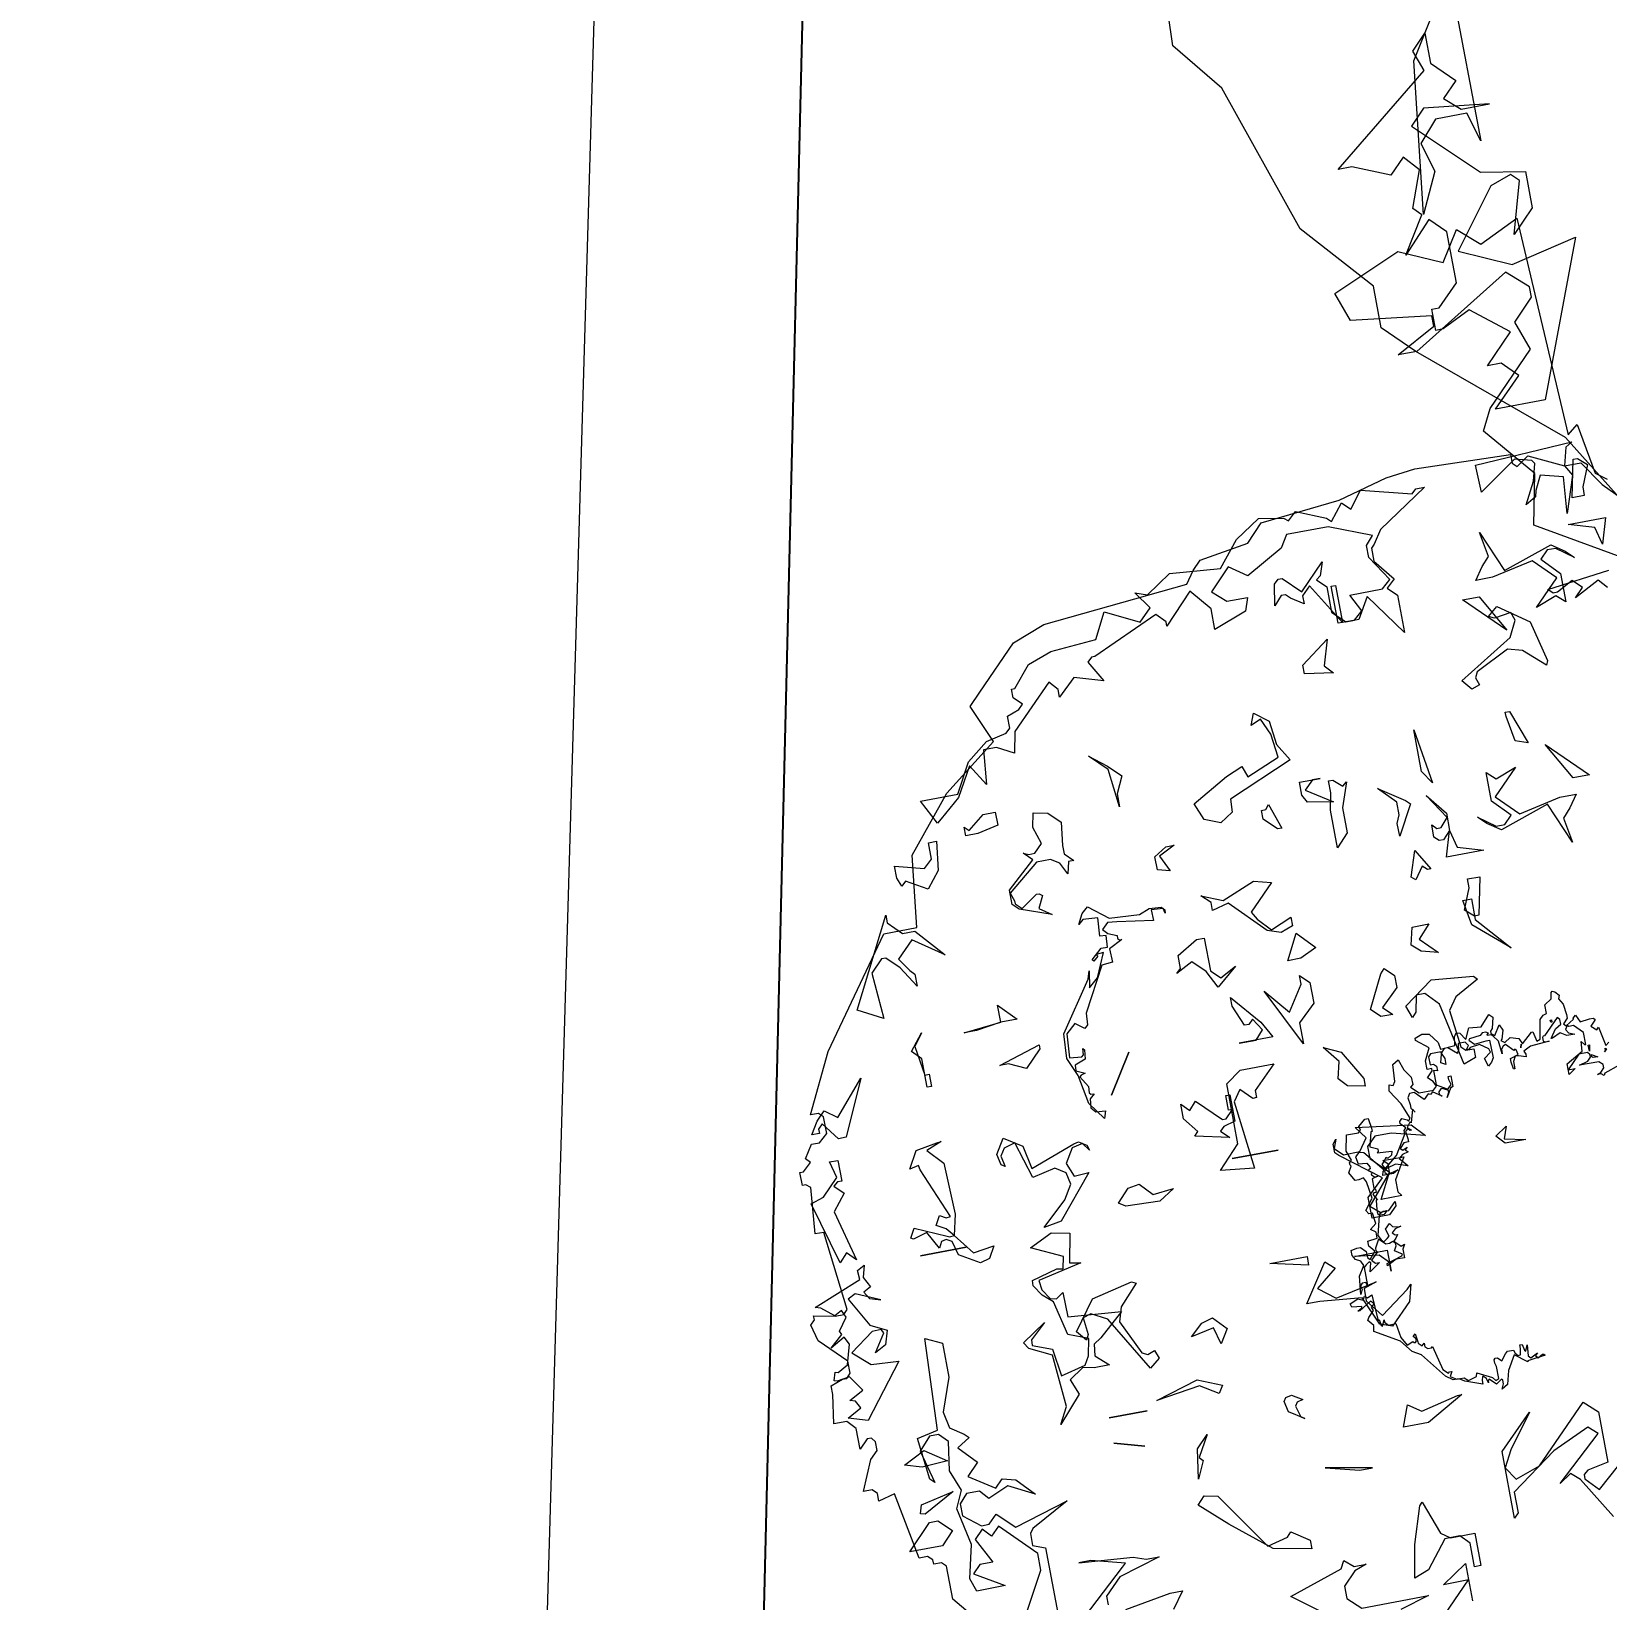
# Model space of a CAD drawing. Header units: millimetres. Extents: x 1418 to 1811, y 1796 to 1956.
# Drawn here: x 1464.069 to 1464.944, y 1888.689 to 1889.56 of the extents above; entities that cross this region are included whole.
import ezdxf

# ---------------------------------------------------------------- set-up
doc = ezdxf.new("R2010")
doc.units = ezdxf.units.MM
for name, color, linetype, lineweight in [('ARBRE', 251, 'Continuous', 13), ('PA6_TERRENO', 6, 'Continuous', 18), ('PA6_TEXTO', 3, 'Continuous', 18)]:
    doc.layers.add(name, color=color, linetype=linetype, lineweight=lineweight)
doc.layers.add('VEGETAIS', color=3, linetype='Continuous')
doc.styles.add('200 Médio', font='arial.ttf', dxfattribs={"height": 0.75})
doc.styles.add('ARIAL', font='ARIAL', dxfattribs={"height": 0.2})
doc.dimstyles.new('AQ250', dxfattribs={"dimscale": 10, "dimtxt": 0.05, "dimasz": 0.03, "dimexe": 0.03, "dimexo": 0.025, "dimgap": 0.025, "dimtad": 1, "dimzin": 0, "dimdsep": 46, "dimtxsty": 'ARIAL', "dimblk": 'ARCHTICK', "dimcen": 0.09, "dimdle": 0.03, "dimclrt": 7, "dimadec": 0, "dimazin": 0, "dimtfac": 1, "dimtix": 1, "dimtmove": 2, "dimatfit": 3, "dimldrblk": 'OPEN90', "dimfxl": 1, "dimtvp": 1, "dimtolj": 1, "dimtzin": 0, "dimarcsym": 0})

# ---------------------------------------------------------------- blocks, each defined once
blk = doc.blocks.new('_ArchTick')
at = {"color": 0, "linetype": 'ByBlock', "const_width": 0.15}
blk.add_lwpolyline([(-0.5, -0.5), (0.5, 0.5)], dxfattribs=at)
blk = doc.blocks.new('*D5')
at = {"layer": 'Defpoints', "color": 0, "transparency": 16777216}
for p in [(1462.05402, 1891.90104), (1464.44773, 1891.83091), (1462.00871, 1808.57911)]:
    blk.add_point(p, dxfattribs=at)
at = {"layer": 'PA6_TEXTO', "color": 0, "lineweight": -2, "transparency": 16777216}
for p, q in [((1459.60621, 1808.34937), (1462.0628, 1892.20091)), ((1464.19784, 1891.83823), (1461.75415, 1891.90982)), ((1461.75881, 1808.58643), (1459.31512, 1808.65803))]:
    blk.add_line(p, q, dxfattribs=at)
at = {"layer": 'PA6_TEXTO', "color": 0, "lineweight": -2, "transparency": 16777216, "xscale": 0.3, "yscale": 0.3, "zscale": 0.3}
for p, rotation in [((1462.05402, 1891.90104), 88.32188908293921), ((1459.61499, 1808.64924), 268.3218890829392)]:
    blk.add_blockref('_ArchTick', p, dxfattribs=dict(at, rotation=rotation))
at = {"layer": 'PA6_TEXTO', "color": 7, "transparency": 16777216, "insert": (1461.46742, 1850.2566), "char_height": 0.75, "attachment_point": 5, "rotation": 268.32189, "style": '200 Médio'}
blk.add_mtext('\\A1;83.29', dxfattribs=at)
blk = doc.blocks.new('_Open90')
at = {"color": 0, "linetype": 'ByBlock', "lineweight": -2}
for p, q in [((-0.5, 0.5), (0, 0)), ((0, 0), (-1, 0)), ((0, 0), (-0.5, -0.5))]:
    blk.add_line(p, q, dxfattribs=at)
blk = doc.blocks.new('WMF26', base_point=(0, 0.0008))
at = {"color": 85}
for points in [[(7.3226, -0.1836), (7.3588, -0.2206), (7.4617, -0.1474), (7.7449, -0.2857), (7.8833, -0.2857), (8.0216, -0.4965), (8.1591, -0.6356)], [(11.7611, -2.7672), (11.9727, -3.1163), (12.4238, -3.5016), (12.5251, -3.6045), (12.5251, -3.7494), (12.7359, -3.9898), (12.9112, -4.5142), (13.0496, -4.688), (13.0199, -5.387)], [(1.3198, -8.9165), (1.0357, -8.5666), (1.0357, -8.2908), (0.9995, -8.2546), (0.9345, -8.2546), (0.9345, -8.2183), (0.8974, -8.1813), (0.825, -8.1813), (0.7237, -7.6214), (0.5846, -7.6577), (0.5846, -7.5918), (0.5483, -7.5556), (0.4759, -7.5556), (0.5846, -7.3078), (0.6496, -7.2427), (0.6496, -7.1703), (0.6208, -7.1332), (0.5846, -7.1332), (0.5121, -7.2065), (0.5121, -7.0319), (0.4462, -6.9595), (0.3376, -6.9595), (0.3738, -6.7191), (0.3738, -6.6458), (0.4759, -6.6096), (0.5121, -6.6096), (0.5483, -6.5734), (0.5483, -6.4713), (0.3376, -6.2605), (0.3013, -6.1222), (0.3376, -6.0851), (0.3376, -6.0489), (0.5121, -6.0851), (0.5846, -6.0851), (0.6208, -6.0489), (0.5483, -5.387), (0.4759, -5.387), (0.5121, -5.0016), (0.4759, -4.972), (0.4462, -4.972), (0.4462, -4.8633), (0.4759, -4.8633), (0.5483, -4.7975), (0.5121, -4.7612), (0.5846, -4.6517), (0.6496, -4.6517), (0.7237, -4.5867), (0.7237, -4.4484), (0.6866, -4.4122), (0.6208, -4.4122), (0.8612, -3.9239), (1.4943, -3.0512), (1.771, -3.0512), (1.8434, -2.4543), (2.2221, -2.0031), (2.6807, -1.654), (2.5424, -1.3338), (2.6445, -1.2317), (2.9936, -0.8826), (3.2694, -0.7805), (4.492, -0.6718), (4.5653, -0.5689), (4.6377, -0.4965), (5.0527, -0.4314), (5.191, -0.2857), (5.8604, -0.2206), (6.2753, -0.1111), (6.5223, -0.0815), (7.3226, -0.1111), (7.3226, -0.1836), (7.3226, -0.1836)]]:
    blk.add_lwpolyline(points, dxfattribs=at)
at = {"color": 63}
for points in [[(7.7449, -0.2857), (7.796, -0.3738), (7.6955, -0.6776), (7.7211, -0.3754), (7.5325, -0.326), (7.4749, -0.4438), (7.4617, -0.4932), (7.3736, -0.5442), (7.4699, -0.3623), (7.5062, -0.2231), (7.4881, -0.1918), (7.3481, -0.1548), (7.0303, -0.3746), (7.0221, -0.1433), (7.8404, -0.1029), (7.7836, -0.1358), (7.7449, -0.2857), (7.7449, -0.2857)], [(6.5001, -0.2462), (6.5734, -0.2462), (6.1518, -0.522), (6.0777, -0.6315), (6.0489, -0.6611), (6.0489, -0.7698), (6.188, -0.9443), (6.1156, -1.0094), (6.188, -1.0827), (6.188, -1.3955), (5.9402, -1.0464), (5.8381, -1.221), (5.7006, -1.221), (5.489, -0.8711), (5.4166, -0.9443), (5.4166, -1.0094), (5.3145, -0.9443), (5.2783, -0.9081), (5.2421, -0.9081), (5.1762, -0.9806), (5.2058, -0.806), (5.2421, -0.7698), (5.2783, -0.7698), (5.4166, -0.9081), (5.6274, -0.6973), (5.5903, -0.806), (5.5541, -0.8348), (5.6274, -0.9081), (5.6274, -1.1189), (5.7295, -1.221), (5.8019, -1.221), (5.8744, -1.1551), (5.8019, -1.0094), (6.0777, -1.0094), (6.1518, -0.9443), (6.0127, -0.7336), (6.0127, -0.6315), (6.0777, -0.5582), (5.7295, -0.4199), (5.3804, -0.4199), (5.3145, -0.522), (5.0016, -0.6973), (4.8559, -0.5944), (4.6814, -0.7698), (4.7909, -0.8711), (4.9654, -0.8711), (4.9292, -0.9806), (4.6517, -1.0827), (4.6517, -0.9081), (4.5068, -0.7336), (4.2664, -0.9806), (4.2664, -0.9443), (4.194, -0.8711), (3.6333, -1.1189), (3.6045, -1.1189), (3.5683, -1.1551), (3.6695, -1.3297), (3.4299, -1.2572), (3.2842, -1.3955), (3.2842, -1.3297), (3.2192, -1.2572), (2.8693, -1.6063), (2.833, -1.7808), (2.6947, -1.7084), (2.586, -1.7084), (2.5572, -1.9924), (2.4469, -1.8171), (2.3094, -2.0575), (2.1349, -2.2032), (2.0986, -2.232), (1.9957, -2.0287), (2.3094, -2.0287), (2.4469, -1.7808), (2.6223, -1.6433), (2.7968, -1.6063), (2.833, -1.5701), (2.833, -1.4688), (2.9343, -1.4317), (2.9722, -1.3955), (2.9055, -1.3297), (2.9055, -1.2572), (2.9343, -1.2572), (3.0808, -1.0827), (3.2842, -1.0094), (3.6695, -0.9806), (3.779, -0.7698), (4.0557, -0.9081), (4.1577, -0.806), (4.0557, -0.6611), (4.1577, -0.6973), (4.3685, -0.5582), (4.7909, -0.5944), (4.9654, -0.3837), (5.1762, -0.2462), (5.3804, -0.2824), (5.4166, -0.3112), (5.489, -0.2462), (5.7295, -0.3474), (5.7657, -0.3837), (5.8744, -0.2462), (5.9402, -0.3112), (6.0489, -0.1729), (6.4639, -0.2824), (6.5001, -0.2462), (6.5001, -0.2462)], [(11.4375, -2.4255), (12.1357, -2.8404), (12.0995, -3.0142), (12.2452, -3.1895), (12.209, -3.262), (12.0344, -3.4365), (12.0706, -3.5386), (11.9982, -3.6119), (11.9982, -3.6481), (12.0706, -3.7132), (12.4205, -3.5016), (12.4856, -3.5016), (12.3464, -3.5757), (12.3464, -3.6119), (12.6239, -3.6481), (12.6601, -3.7494), (12.4205, -3.8515), (12.274, -3.7856), (12.209, -3.8877), (12.1357, -3.8227), (11.9982, -3.8877), (11.962, -3.1237), (11.9249, -3.1533), (11.8953, -2.9779), (11.859, -2.9491)], [(7.9088, -1.3404), (7.8429, -1.2679), (7.6321, -1.3774), (7.7046, -1.3041), (7.6321, -1.2317), (7.4938, -1.3041), (7.4576, -1.3041), (7.4205, -1.2679), (7.945, -1.2029)], [(5.3112, -1.5083), (5.5508, -1.3338), (5.4849, -1.5445), (5.5508, -1.6178), (5.3112, -1.5808), (5.3112, -1.5083), (5.3112, -1.5083)], [(7.2929, -1.8805), (7.1217, -1.724), (7.0023, -1.6894), (6.7191, -1.8286), (6.6969, -1.8747), (6.7183, -1.9373), (6.6499, -1.9611), (6.5816, -1.8772), (7.0394, -1.5997), (7.1077, -1.4671), (7.0838, -1.398), (6.943, -1.4169), (6.8969, -1.3947), (6.9801, -1.3264), (7.2279, -1.5017), (7.3102, -1.8426), (7.2929, -1.8805), (7.2929, -1.8805)], [(4.217, -2.4683), (4.52, -2.2962), (4.6624, -2.2378), (4.6945, -2.3316), (4.9712, -2.2188), (4.9457, -2.0188), (4.8847, -1.8821), (4.7991, -1.9175), (4.8386, -1.8228), (4.9522, -1.9109), (4.9778, -2.111), (5.065, -2.2584), (4.5184, -2.4856), (4.5126, -2.5934), (4.4031, -2.6651), (4.2747, -2.6116), (4.217, -2.4683), (4.217, -2.4683)], [(3.6695, -2.1307), (3.6045, -2.2682), (3.6045, -2.3786), (3.5683, -2.0575), (3.4299, -1.92), (3.5683, -2.0287), (3.6695, -2.1307), (3.6695, -2.1307)], [(6.1156, -2.2032), (6.188, -2.6618), (6.1156, -2.5523), (6.1156, -2.2032), (6.1156, -2.2032)], [(6.887, -2.2353), (6.887, -2.1991), (6.9233, -2.1991), (7.0262, -2.4831), (6.9233, -2.4469), (6.887, -2.2353), (6.887, -2.2353)], [(2.586, -2.3415), (2.4107, -2.3786), (2.3094, -2.3786), (2.3094, -2.3053), (2.3456, -2.3415), (2.4839, -2.232), (2.586, -2.232), (2.586, -2.3415), (2.586, -2.3415)], [(3.1064, -2.4148), (3.0817, -2.6074), (3.0817, -2.6766), (3.1508, -2.7466), (3.1064, -2.7466), (3.0817, -2.8446), (3.0323, -2.7466), (2.9631, -2.7013), (2.8437, -2.7013), (2.5819, -2.9137), (2.6066, -2.9829), (2.6066, -3.0076), (2.656, -3.057), (2.7943, -2.9631), (2.819, -2.9631), (2.8437, -2.9829), (2.7943, -3.0817), (2.8931, -3.1517), (2.6313, -3.057), (2.5819, -3.0076), (2.5819, -2.889), (2.819, -2.6766), (2.7499, -2.6074), (2.7943, -2.6272), (2.8437, -2.6272), (2.9129, -2.558), (2.8684, -2.4148), (2.8931, -2.2954), (3.0125, -2.3209), (3.1064, -2.4148), (3.1064, -2.4148)], [(2.0328, -2.6181), (1.9233, -2.7565), (1.7495, -2.6544), (1.7125, -2.6906), (1.6837, -2.6181), (1.6837, -2.5161), (1.9233, -2.5819), (1.9957, -2.5161), (1.9957, -2.3786), (2.0624, -2.3786), (2.0328, -2.6181), (2.0328, -2.6181)], [(5.3433, -2.5885), (5.3433, -2.4872), (5.3804, -2.4872), (5.4528, -2.5523), (5.489, -2.5235), (5.4166, -2.7276), (5.4166, -2.9384), (5.3145, -3.0471), (5.3145, -2.7276), (5.3433, -2.5885), (5.3433, -2.5885)], [(7.1629, -2.5235), (7.4757, -2.8363), (7.3374, -2.8363), (7.1629, -2.5235), (7.1629, -2.5235)], [(4.7547, -2.698), (4.7547, -2.6247), (4.7909, -2.6247), (4.8197, -2.5885), (4.893, -2.8001), (4.8559, -2.8001), (4.7547, -2.698), (4.7547, -2.698)], [(5.8678, -2.8726), (5.8678, -2.7639), (5.7295, -2.6247), (5.9402, -2.7639), (5.9765, -2.8001), (5.8381, -3.0471), (5.8381, -2.9384), (5.8678, -2.8726), (5.8678, -2.8726)], [(6.6754, -3.15), (6.5659, -3.0759), (6.5001, -3.0109), (6.6392, -3.1121), (6.7117, -3.1121), (6.7767, -3.0471), (6.6392, -2.9022), (6.6392, -2.6618), (6.7117, -2.7276), (6.8862, -2.6618), (6.6754, -2.8726), (6.85, -3.0471), (7.1991, -2.9746), (7.3374, -2.9746), (7.2641, -3.0759), (7.1991, -3.15), (7.2353, -3.36), (7.0904, -3.0109), (6.6754, -3.15), (6.6754, -3.15)], [(6.2531, -3.0759), (6.188, -3.1426), (6.1518, -3.1426), (6.1156, -3.1055), (6.1156, -3.0035), (6.1518, -3.0397), (6.188, -3.0397), (6.2531, -2.9672), (6.1156, -2.7565), (6.2531, -2.931), (6.2531, -3.0759), (6.2531, -3.0759)], [(1.6475, -3.0759), (1.7495, -3.0759), (1.9595, -3.3163), (1.7125, -3.1426), (1.5742, -3.2801), (1.6475, -3.3896), (1.6837, -3.4258), (1.6837, -3.5271), (1.5742, -3.3534), (1.4721, -3.2513), (1.4359, -3.2513), (1.3346, -3.3534), (1.3634, -3.7387), (1.1601, -3.63), (1.538, -2.9022), (1.538, -2.9672), (1.6475, -3.0759), (1.6475, -3.0759)], [(6.2531, -3.0759), (6.2893, -3.2225), (6.5001, -3.2875), (6.188, -3.2875), (6.2531, -3.0759), (6.2531, -3.0759)], [(2.8569, -4.5002), (2.791, -4.3446), (2.805, -4.1405), (3.0874, -3.7321), (3.1055, -3.6671), (3.0825, -3.8054), (3.164, -3.7346), (3.2513, -3.5394), (3.1879, -3.5452), (3.1994, -3.56), (3.1607, -3.5946), (3.1484, -3.5806), (3.2406, -3.4991), (3.2933, -3.5032), (3.2999, -3.4036), (3.248, -3.3995), (3.2587, -3.2472), (3.1327, -3.2389), (3.0932, -3.2727), (3.1385, -3.1887), (3.192, -3.1426), (3.3493, -3.2669), (3.602, -3.2842), (3.6909, -3.2513), (3.7905, -3.2579), (3.8152, -3.2859), (3.8136, -3.3122), (3.8029, -3.2719), (3.7033, -3.2653), (3.7074, -3.355), (3.4077, -3.3106), (3.3311, -3.3023), (3.2776, -3.3493), (3.3147, -3.3912), (3.3871, -3.4225), (3.3879, -3.4464), (3.4003, -3.4604), (3.4209, -3.4612), (3.3056, -3.5172), (3.3106, -3.6316), (3.2183, -3.6382), (3.0183, -4.0046), (3.0117, -4.1042), (2.9837, -4.1289), (2.9104, -4.0738), (2.8289, -4.1446), (2.8149, -4.3438), (2.917, -4.3537), (2.931, -4.3413), (2.9351, -4.2887), (2.9475, -4.3027), (2.9401, -4.3784), (2.8495, -4.413), (2.8462, -4.4599), (2.9178, -4.4912), (2.8833, -4.5019), (2.8693, -4.5142), (2.9236, -4.6048), (2.9195, -4.6575), (2.9318, -4.6715), (2.959, -4.6731), (2.9187, -4.7077), (2.9112, -4.7835), (2.9458, -4.823), (3.0249, -4.8287), (3.0043, -4.8913), (2.9005, -4.7431), (2.8569, -4.5002), (2.8569, -4.5002)], [(5.9402, -3.1862), (6.0415, -3.36), (6.0127, -3.36), (5.9765, -3.3237), (5.904, -3.4258), (5.8678, -3.397), (5.9402, -3.1862), (5.9402, -3.1862)], [(6.2531, -3.7461), (6.3255, -3.5715), (6.3255, -3.4983), (6.4276, -3.4983), (6.3618, -3.8111), (6.3255, -3.8111), (6.2531, -3.7461), (6.2531, -3.7461)], [(4.8477, -3.6769), (4.986, -3.8227), (4.8477, -3.8877), (4.739, -3.8877), (4.8477, -3.6769), (4.8477, -3.6769)], [(6.3255, -3.8408), (6.5734, -4.1248), (6.2893, -3.877), (6.2531, -3.6662), (6.3255, -3.6662), (6.3255, -3.8408), (6.3255, -3.8408)], [(2.3094, -3.9494), (2.0986, -3.9783), (1.9957, -3.9783), (2.3094, -3.9494), (2.3094, -3.8045), (2.4469, -3.9494), (2.3094, -3.9494), (2.3094, -3.9494)], [(5.8381, -3.9132), (5.9765, -4.0515), (5.8381, -4.0153), (5.7657, -3.9494), (5.8019, -3.8045), (5.9402, -3.8045), (5.8381, -3.9132), (5.8381, -3.9132)], [(1.6112, -4.2623), (1.6475, -4.2623), (1.6475, -4.3644), (1.6112, -4.3644), (1.6112, -4.1248), (1.538, -4.0515), (1.6475, -3.9132), (1.5742, -4.0153), (1.6112, -4.2623), (1.6112, -4.2623)], [(1.6219, -8.7782), (1.7965, -8.4653), (1.7965, -8.327), (1.5198, -8.043), (1.4466, -8.1154), (1.3815, -8.043), (1.3091, -8.1154), (1.4178, -8.327), (1.3091, -8.327), (1.2432, -8.3929), (1.4836, -8.5378), (1.2432, -8.5378), (1.207, -8.4291), (1.2728, -8.1525), (1.207, -7.8396), (1.2728, -7.6939), (1.207, -7.5193), (1.2432, -7.2789), (1.1708, -7.2065), (1.0975, -7.2065), (0.9962, -7.3152), (1.0687, -7.5918), (1.0324, -7.5556), (0.9962, -7.2065), (1.1708, -7.1703), (1.207, -6.4054), (1.3453, -6.4713), (1.3453, -6.7553), (1.2432, -7.0319), (1.2728, -7.1703), (1.3815, -7.2427), (1.4178, -7.2789), (1.3091, -7.344), (1.4466, -7.4905), (1.3453, -7.5918), (1.5561, -7.7301), (1.6219, -7.6643), (1.7306, -7.6939), (1.8689, -7.8396), (1.6582, -7.7301), (1.4836, -7.8034), (1.4178, -7.7301), (1.3091, -7.7301), (1.2432, -7.8034), (1.2432, -7.9055), (1.3815, -8.0142), (1.4466, -8.0142), (1.5198, -7.9417), (1.6582, -8.0792), (2.1167, -7.9417), (1.7965, -8.1154), (1.7677, -8.1525), (1.7677, -8.2546), (1.8689, -8.2908), (1.8689, -8.8869)], [(2.0805, -8.9165), (2.465, -8.5666), (2.4955, -8.5378), (2.2188, -8.4653), (2.1167, -8.4653), (2.5679, -8.5016), (2.6692, -8.5378), (2.7787, -8.5378), (2.4288, -8.6407), (2.2913, -8.7782), (2.2913, -8.8506)], [(2.4288, -8.9165), (2.8149, -8.8506), (2.9162, -8.8506), (2.8149, -8.989)], [(4.1026, -9.3018), (3.7897, -9.0622), (4.2409, -8.9165), (4.2771, -8.8506), (4.3504, -8.9165), (4.4525, -8.9165), (4.3504, -8.9527), (4.2409, -9.0622), (4.2409, -9.1643), (4.3504, -9.2656), (4.9111, -9.2656), (4.6633, -9.3381)], [(4.874, -9.5859), (5.2602, -9.2006), (5.0486, -9.2006), (5.2602, -9.0622), (5.2602, -9.3751)], [(12.0706, -4.6954), (12.0706, -4.1717), (12.0995, -4.2738), (12.209, -4.2738), (12.274, -4.2006), (12.2452, -4.0993), (12.3102, -3.9602), (12.2452, -4.4846), (12.0706, -4.7612)], [(4.6723, -4.3101), (4.8115, -4.0993), (4.8115, -4.0268), (4.8839, -4.0993), (4.8839, -4.273), (4.739, -4.4122), (4.739, -4.5867), (4.4986, -4.0993), (4.6723, -4.3101), (4.6723, -4.3101)], [(4.3603, -4.4846), (4.4253, -4.4122), (4.3603, -4.3101), (4.3241, -4.3463), (4.2878, -4.3463), (4.2146, -4.1717), (4.2146, -4.0993), (4.4253, -4.3463), (4.4986, -4.4846), (4.2146, -4.4846), (4.3603, -4.4846), (4.3603, -4.4846)], [(5.3351, -4.4122), (5.4734, -4.1355), (5.5096, -4.0993), (5.5821, -4.1717), (5.5821, -4.273), (5.4372, -4.4122), (5.5096, -4.4846), (5.4075, -4.4846), (5.3351, -4.4122), (5.3351, -4.4122)], [(0.811, -4.6484), (0.7015, -4.5027), (0.6644, -4.5398), (0.6644, -4.576), (0.5994, -4.576), (0.6644, -4.4739), (0.7377, -4.4006), (0.8398, -4.4739), (1.0868, -4.1899), (0.876, -4.6484), (0.811, -4.6484), (0.811, -4.6484)], [(3.304, -4.3875), (3.0973, -4.7127), (3.304, -4.3875), (3.304, -4.3875)], [(4.8889, -6.482), (4.8707, -6.4424), (4.8304, -6.4219), (4.8098, -6.3823), (4.8098, -6.342), (4.86, -6.3321), (4.8889, -6.3321), (4.9308, -6.3716), (4.9308, -6.4219), (4.9498, -6.4424), (5, -6.3823), (4.9605, -6.3321), (4.9605, -6.2918), (5.0395, -6.2819), (5.0395, -6.2317), (5, -6.1996), (5.0502, -6.1601), (5.0395, -6.0695), (5.0107, -6.0695), (4.9893, -6.0398), (5.0609, -5.9485), (5.0395, -5.8077), (5.0214, -5.7682), (4.9811, -5.7789), (4.9498, -5.7789), (4.9103, -5.7072), (4.9391, -5.6562), (4.9308, -5.6463), (4.9308, -5.6274), (4.9498, -5.606), (4.921, -5.5269), (4.9498, -5.3952), (5.0502, -5.3952), (5.0708, -5.3763), (5.0609, -5.345), (5.121, -5.2947), (5.1507, -5.2947), (5.1614, -5.3763), (5.1614, -5.4059), (5.1507, -5.4059), (5.121, -5.5269), (5.182, -5.5557), (5.182, -5.5771), (5.1712, -5.5878), (5.2915, -5.5961), (5.2832, -5.6274), (5.2519, -5.6463), (5.2412, -5.6463), (5.233, -5.6381), (5.2124, -5.6669), (5.191, -5.6891), (5.2124, -5.7286), (5.3227, -5.6381), (5.4232, -5.4767), (5.4232, -5.4454), (5.4421, -5.4265), (5.4026, -5.387), (5.4026, -5.3656), (5.4232, -5.345), (5.4635, -5.3656), (5.4734, -5.3763), (5.4923, -5.3557), (5.4421, -5.2248), (5.3631, -5.1037), (5.373, -5.0535), (5.4026, -5.0634), (5.4232, -5.0346), (5.4339, -4.8921), (5.4841, -4.8633), (5.5137, -4.9531), (5.564, -5.0239), (5.564, -5.0848), (5.5426, -5.1037), (5.6035, -5.1638), (5.7253, -5.1638), (5.755, -5.135), (5.736, -5.093), (5.6941, -5.0535), (5.7443, -5.0033), (5.7443, -4.9844), (5.7048, -4.9844), (5.7048, -4.9127), (5.755, -4.8123), (5.6545, -4.7324), (5.6545, -4.7118), (5.7146, -4.6904), (5.7756, -4.7011), (5.8365, -4.7826), (5.8447, -4.8419), (5.9657, -4.8337), (5.9765, -4.7621), (5.9954, -4.7324), (6.0267, -4.7407), (6.0662, -4.8016), (6.1074, -4.7118), (6.2078, -4.7217), (6.2893, -4.632), (6.3181, -4.6616), (6.2975, -4.7514), (6.2786, -4.7719), (6.2786, -4.7909), (6.3082, -4.8123), (6.3576, -4.7324), (6.3791, -4.7826), (6.3576, -4.8526), (6.3478, -4.8633), (6.3791, -4.8839), (6.4293, -4.8526), (6.4984, -4.8732), (6.519, -4.9234), (6.6096, -4.8419), (6.6203, -4.8419), (6.6409, -4.9234), (6.6705, -4.9127), (6.7001, -4.7514), (6.7314, -4.7217), (6.7602, -4.7118), (6.7602, -4.6402), (6.8212, -4.6007), (6.8319, -4.5505), (6.8418, -4.5398), (6.8607, -4.5505), (6.892, -4.5818), (6.8821, -4.6114), (6.9109, -4.6616), (6.9216, -4.7514), (6.9216, -4.7826), (6.8821, -4.8222), (6.901, -4.8419), (6.9718, -4.8016), (6.9718, -4.7909), (6.9932, -4.7719), (7.0229, -4.8337), (7.1019, -4.8222), (7.134, -4.8222), (7.1439, -4.8337), (7.1439, -4.8419), (7.1019, -4.8839), (7.1439, -4.9234), (7.1629, -4.9028), (7.1941, -5.0634), (7.2238, -5.0428)], [(7.274, -5.2437), (7.1439, -5.2865), (7.134, -5.3054), (7.1126, -5.2865), (7.0838, -5.2865), (7.1126, -5.2758), (7.1439, -5.2437), (7.1439, -5.2141), (7.1126, -5.1852), (6.9513, -5.1852), (7.0229, -5.1638), (7.0517, -5.135), (7.0517, -5.1136), (7.0336, -5.093), (6.9611, -5.093), (6.8508, -5.2042), (6.9109, -5.2042), (6.8508, -5.2437), (6.8508, -5.154), (6.9932, -5.0741), (7.0015, -4.9926), (7.0229, -5.0239), (7.0336, -5.0239), (7.0336, -4.9234), (6.9611, -4.8526), (6.9216, -4.8526), (6.9109, -4.8419), (6.892, -4.8732), (6.9109, -4.9028), (6.9611, -4.9234), (6.892, -4.9234), (6.8418, -4.8921), (6.771, -4.9234), (6.7602, -4.9234), (6.8105, -4.8526), (6.8607, -4.8222), (6.8607, -4.7826), (6.8418, -4.7621), (6.71, -4.8921), (6.7001, -4.8921), (6.6911, -4.9028), (6.6911, -4.9341), (6.71, -4.9424), (6.7413, -4.9424), (6.5808, -4.9531), (6.519, -4.9844), (6.5297, -5.0132), (6.5297, -5.0346), (6.4688, -5.0132), (6.44, -5.0132), (6.4186, -5.0535), (6.4186, -5.1136), (6.4079, -5.1136), (6.398, -5.0535), (6.398, -5.0239), (6.4688, -5.0033), (6.4581, -4.9629), (6.4482, -4.9531), (6.44, -4.9629), (6.3791, -4.9028), (6.3576, -4.9127), (6.3395, -4.9341), (6.3395, -4.9737), (6.3288, -4.8633), (6.2893, -4.8123), (6.2786, -4.8016), (6.2473, -4.8016), (6.2473, -4.7909), (6.258, -4.7826), (6.2391, -4.7719), (6.2078, -4.7719), (6.1889, -4.7909), (6.0967, -4.8016), (6.0884, -4.8123), (6.1279, -4.8526), (6.2284, -4.8419), (6.258, -4.8419), (6.258, -4.9926), (6.2391, -5.0239), (6.2078, -5.0535), (6.1889, -4.9844), (6.2473, -4.9424), (6.2391, -4.9127), (6.1675, -4.8633), (6.0884, -4.8732), (6.0769, -4.8839), (6.0563, -4.8839), (6.0769, -4.8526), (6.0563, -4.8222), (5.9954, -4.8222), (5.9872, -4.8839), (5.9765, -4.8921), (5.9765, -4.9028), (5.9056, -4.8419), (5.876, -4.8419), (5.8447, -4.8732), (5.8653, -4.9234), (5.8653, -4.9737), (5.8258, -4.9531), (5.8447, -4.8839), (5.8447, -4.8633), (5.755, -4.8633), (5.736, -4.8839), (5.736, -4.9531), (5.7649, -4.9531), (5.7863, -4.9737), (5.7863, -5.0132), (5.755, -5.0033), (5.755, -5.1243), (5.8365, -5.1745), (5.8447, -5.1745), (5.876, -5.1433), (5.8653, -5.1037), (5.8653, -5.0741), (5.8867, -5.0741), (5.8867, -5.1638), (5.8653, -5.1745), (5.8258, -5.2437), (5.8447, -5.2042), (5.8447, -5.1852), (5.7945, -5.1638), (5.7863, -5.1638), (5.7649, -5.1852), (5.7649, -5.2042), (5.7863, -5.2248), (5.7146, -5.1745), (5.6941, -5.1935), (5.6751, -5.1852), (5.6356, -5.2248), (5.564, -5.154), (5.5236, -5.154), (5.503, -5.1852), (5.5137, -5.2437), (5.5137, -5.2758), (5.5426, -5.3153), (5.5236, -5.2865), (5.4923, -5.3952), (5.4841, -5.387), (5.4528, -5.4265), (5.4841, -5.4561), (5.4734, -5.4561), (5.4528, -5.4372), (5.4339, -5.4561), (5.4421, -5.5162), (5.4421, -5.5459), (5.4026, -5.5459), (5.3631, -5.5878), (5.3837, -5.606), (5.4232, -5.5878), (5.4026, -5.606), (5.4232, -5.6274), (5.373, -5.6381), (5.3417, -5.6669), (5.3837, -5.7179), (5.4026, -5.7393), (5.3022, -5.7072), (5.2223, -5.7286), (5.2017, -5.7476), (5.2017, -5.7575), (5.2223, -5.7789), (5.3129, -5.7575), (5.2725, -5.7789), (5.182, -5.7789), (5.191, -5.7476), (5.2017, -5.7393), (5.0609, -5.5664), (5.0214, -5.5557), (4.9893, -5.5878), (5, -5.6463), (5.0708, -5.6562), (5.0897, -5.6891), (5.0897, -5.7072), (5.0815, -5.7072), (5.0708, -5.7179), (5.1004, -5.7393), (5.0897, -5.7476), (5.0897, -5.7575), (5.1111, -5.7789), (5.14, -5.7789), (5.0897, -5.7896), (5.0897, -5.8686), (5.1004, -5.8793), (5.1004, -5.9081), (5.0815, -5.9081), (5.0708, -5.9188), (5.1004, -5.969), (5.0897, -5.969), (5.0815, -6.0489), (5.0815, -6.0802), (5.0897, -6.0901), (5.1317, -6.0695), (5.1614, -6.0695), (5.1317, -6.0999), (5.0897, -6.0999), (5.0502, -6.2605), (5.0708, -6.3), (5.0897, -6.3214), (5.121, -6.3), (5.14, -6.2819), (5.121, -6.221), (5.1614, -6.1815), (5.182, -6.2103), (5.2223, -6.221), (5.2519, -6.221), (5.2017, -6.2317), (5.1712, -6.2605), (5.191, -6.2819), (5.2124, -6.2819), (5.191, -6.3107), (5.1712, -6.3321), (5.2223, -6.3823), (5.2519, -6.3716), (5.233, -6.4112), (5.233, -6.482), (5.1614, -6.482), (5.0815, -6.5231), (5.0815, -6.5009), (5.2124, -6.4614), (5.2223, -6.4507), (5.1614, -6.4112), (5.182, -6.3716), (5.182, -6.3502), (5.1614, -6.3321), (5.1317, -6.342), (5.1004, -6.342), (5.0502, -6.2918), (5.0107, -6.3609), (5.0107, -6.3823), (5.0214, -6.3922), (4.9605, -6.4507), (4.9893, -6.482), (5.0214, -6.482), (4.9308, -6.5437), (4.9498, -6.4721), (4.9391, -6.4614), (4.9103, -6.482), (4.8889, -6.5009), (4.8889, -6.6524), (4.8806, -6.6236), (4.8493, -6.6236), (4.8304, -6.6442), (4.8386, -6.6738), (4.8205, -6.7133), (4.8386, -6.5627), (4.8889, -6.482), (4.8889, -6.482)], [(4.0524, -5.3013), (4.0524, -4.7958), (4.1833, -4.7044), (4.4657, -4.7044), (4.2747, -4.8946), (4.2747, -4.9539), (4.2425, -4.9539), (4.1503, -4.8625), (4.0853, -4.9539), (4.1503, -5.5236), (3.8696, -5.4907), (4.0524, -5.3013), (4.0524, -5.3013)], [(6.7915, -4.7909), (6.7817, -4.7909), (6.7817, -4.7719), (6.7915, -4.7719), (6.7915, -4.7909), (6.7915, -4.7909)], [(0.7739, -4.9975), (0.7377, -4.9975), (0.7015, -5.0272), (0.7739, -5.0996), (0.6644, -5.2371), (0.7739, -5.6595), (0.7015, -5.587), (0.6356, -5.6595), (0.4899, -5.1358), (0.5994, -5.0996), (0.7377, -4.9613), (0.7015, -4.823), (0.7739, -4.823), (0.7739, -4.9975), (0.7739, -4.9975)], [(1.6442, -5.4405), (1.6046, -5.6125), (1.7347, -5.783), (1.9109, -5.7566), (1.8558, -5.8521), (1.7759, -5.8735), (1.6104, -5.7772), (1.5775, -5.6578), (1.5322, -5.6315), (1.4927, -5.6422), (1.4639, -5.6932), (1.3865, -5.5467), (1.2679, -5.5788), (1.2473, -5.5673), (1.291, -5.4915), (1.547, -5.606), (1.5668, -5.6175), (1.6046, -5.6125), (1.5478, -5.5467), (1.4729, -5.503), (1.5165, -5.4273), (1.5668, -5.4561), (1.6046, -5.4512), (1.4268, -5.0255), (1.421, -4.9885), (1.3445, -5.0049), (1.426, -4.8642), (1.6055, -4.8329), (1.6425, -4.8279), (1.5108, -4.8798), (1.6318, -5.0091), (1.6442, -5.4405), (1.6442, -5.4405)], [(2.3481, -5.6858), (2.558, -5.4915), (2.6321, -5.3746), (2.6099, -5.275), (2.5243, -5.219), (2.3333, -5.2618), (2.2378, -4.9514), (2.1439, -4.9769), (2.1044, -5.0387), (2.125, -5.1284), (2.0937, -5.1095), (2.0739, -5.0189), (2.1521, -4.8963), (2.2995, -4.9901), (2.3374, -5.1869), (2.7186, -5.0502), (2.7581, -5.0412), (2.8199, -5.0799), (2.8347, -5.1243), (2.7894, -5.0609), (2.6988, -5.0807), (2.6247, -5.1968), (2.6717, -5.3137), (2.796, -5.3071), (2.4955, -5.6578), (2.3481, -5.6858), (2.3481, -5.6858)], [(3.7461, -5.1383), (3.6481, -5.014), (3.6481, -4.8897), (3.7132, -4.9555), (3.7724, -4.8897), (3.9626, -5.079), (3.9956, -5.079), (4.0606, -5.014), (4.0277, -5.014), (4.0277, -4.8897), (4.0606, -4.8897), (4.0606, -5.112), (3.9626, -5.1383), (3.9297, -5.1712), (3.9956, -5.2363), (3.7132, -5.1712), (3.7461, -5.1383), (3.7461, -5.1383)], [(6.4984, -4.9531), (6.5083, -4.9234), (6.4984, -4.9531), (6.4984, -4.9531)], [(7.0624, -5.0346), (7.0517, -5.0848), (7.0517, -5.0346), (7.0624, -5.0346), (7.0624, -5.0346)], [(7.1843, -5.0848), (7.1941, -5.093), (7.1736, -5.1136), (7.1843, -5.1037), (7.1843, -5.0848), (7.1843, -5.0848)], [(7.0624, -5.135), (7.0624, -5.1136), (7.1126, -5.1433), (7.0731, -5.1433), (7.0624, -5.135), (7.0624, -5.135)], [(3.0438, -5.6364), (2.9886, -5.601), (3.0907, -5.494), (3.1871, -5.4783), (3.2842, -5.5829), (3.4596, -5.5656), (3.3295, -5.6463), (3.0438, -5.6364), (3.0438, -5.6364)], [(6.1601, -5.6315), (6.2613, -5.5664), (6.2251, -5.6677), (6.3996, -5.7048), (6.2251, -5.7048), (6.1601, -5.6315), (6.1601, -5.6315)], [(5.2421, -5.7624), (5.2421, -5.6965), (5.2058, -5.6595), (5.3804, -5.6595), (5.2783, -5.8348), (5.2783, -5.9361), (5.3071, -5.9723), (5.1326, -5.9723), (5.2421, -5.7624), (5.2421, -5.7624)], [(0.5821, -6.8706), (0.5475, -6.8072), (0.5039, -6.794), (0.6241, -6.729), (0.5352, -6.6013), (0.4289, -6.6178), (0.4051, -6.6104), (0.4257, -6.5421), (0.4495, -6.5495), (0.5384, -6.5009), (0.5878, -6.3354), (0.5541, -6.272), (0.4322, -6.3412), (0.5401, -6.2465), (0.5236, -6.2152), (0.6018, -6.1115), (0.573, -6.0489), (0.5096, -6.0827), (0.4075, -5.9987), (0.3639, -5.9855), (0.7682, -5.8258), (0.764, -5.75), (0.8274, -5.7163), (0.7986, -5.8134), (0.8464, -5.9015), (0.783, -5.9361), (0.8184, -5.9946), (0.9106, -6.0226), (0.7089, -5.9353), (0.6447, -5.969), (0.7797, -6.2119), (0.9139, -6.2786), (0.8785, -6.3955), (0.7838, -6.4466), (0.8818, -6.2959), (0.8653, -6.2638), (0.7896, -6.2679), (0.592, -6.4103), (0.7319, -6.533), (0.9608, -6.5487), (0.6224, -6.9842), (0.4611, -6.9356), (0.5821, -6.8706), (0.5821, -6.8706)], [(1.2984, -5.7253), (1.6837, -5.7253), (1.2984, -5.7253), (1.2984, -5.7253)], [(3.0117, -6.2794), (2.8528, -6.4474), (2.8166, -6.5676), (2.9508, -6.8525), (2.9969, -6.8755), (3.0586, -6.8541), (3.0825, -6.9233), (2.9977, -6.9908), (2.7268, -6.5289), (2.5959, -6.4573), (2.5268, -6.4803), (2.5432, -6.6211), (2.5202, -6.6672), (2.4527, -6.5824), (2.6321, -6.3379), (2.9746, -6.2613), (3.0117, -6.2794), (3.0117, -6.2794)], [(3.5715, -6.7586), (3.3797, -6.8006), (3.4851, -6.7034), (3.5798, -6.6779), (3.6827, -6.7866), (3.6086, -6.9027), (3.5715, -6.7586), (3.5715, -6.7586)], [(5.8447, -7.6288), (5.8365, -7.619), (5.7863, -7.6503), (5.736, -7.6), (5.7253, -7.6083), (5.7253, -7.6288), (5.7146, -7.5893), (5.6941, -7.5687), (5.6858, -7.5687), (5.6751, -7.6), (5.6751, -7.6288), (5.5343, -7.5786), (5.4923, -7.5498), (5.4421, -7.5498), (5.3837, -7.5078), (5.2223, -7.2979), (5.1507, -7.2559), (5.0708, -7.1554), (4.8707, -7.0361), (4.8806, -6.9858), (4.8386, -6.9356), (4.8493, -6.9142), (4.8996, -6.864), (4.8889, -6.8343), (4.9103, -6.8138), (4.9103, -6.8031), (4.8889, -6.7841), (4.7892, -6.8451), (4.7703, -6.8451), (4.8098, -6.8245), (4.8098, -6.8138), (4.7291, -6.8031), (4.7192, -6.7742), (4.7892, -6.7446), (4.8304, -6.7635), (4.8493, -6.7339), (4.8707, -6.7528), (4.9103, -6.7339), (4.921, -6.9546), (4.9308, -6.9463), (4.9391, -6.9965), (4.9498, -7.0048), (4.9712, -6.9546), (4.9712, -6.976), (5, -7.0048), (5.0609, -7.0048), (5.0815, -7.1258), (5.121, -7.1974), (5.1712, -7.176), (5.182, -7.1867), (5.191, -7.1867), (5.2017, -7.176), (5.2017, -7.1554), (5.182, -7.1365), (5.2017, -7.1159), (5.2124, -7.1867), (5.2124, -7.1974), (5.2412, -7.2262), (5.2626, -7.2057), (5.2626, -7.2369), (5.2832, -7.2559), (5.3129, -7.2559), (5.3227, -7.2477), (5.373, -7.4494), (5.4133, -7.4889), (5.4232, -7.4782), (5.4421, -7.4782), (5.4232, -7.5185), (5.4734, -7.5498), (5.5343, -7.5498), (5.564, -7.5786), (5.6356, -7.558), (5.6438, -7.5284), (5.7649, -7.5893), (5.7863, -7.619), (5.8151, -7.6083), (5.8151, -7.5078), (5.8052, -7.4782), (5.8052, -7.4494), (5.8151, -7.4387), (5.8365, -7.4387), (5.8653, -7.4683), (5.9056, -7.4181), (5.9262, -7.3991), (5.9765, -7.3991), (5.9872, -7.428), (6.0061, -7.4494), (6.0267, -7.4494), (6.0374, -7.3991), (6.0374, -7.3679), (6.0563, -7.3679), (6.0662, -7.4181), (6.0769, -7.428), (6.0967, -7.3777), (6.0884, -7.4683), (6.1074, -7.4889), (6.1675, -7.4576), (6.1469, -7.4782), (6.1675, -7.4996), (6.2078, -7.4782), (6.2177, -7.4782), (6.2284, -7.4889), (6.0769, -7.5078), (6.0769, -7.5185), (5.9765, -7.4387), (5.9056, -7.558), (5.876, -7.6692), (5.8258, -7.7005), (5.8447, -7.6585), (5.8447, -7.6288), (5.8447, -7.6288)], [(3.3698, -7.209), (2.9985, -7.2649), (3.3591, -7.1587), (3.5567, -7.2411), (3.518, -7.302), (3.3698, -7.209), (3.3698, -7.209)], [(1.0283, -7.3135), (1.2053, -7.4354), (0.9888, -7.4469), (0.8497, -7.4049), (1.0283, -7.3135), (1.0283, -7.3135)], [(4.1767, -7.6363), (4.054, -7.558), (4.0342, -7.4675), (4.0532, -7.437), (4.1034, -7.4263), (4.189, -7.4807), (4.1388, -7.4914), (4.1199, -7.5226), (4.1454, -7.6165), (4.1767, -7.6363), (4.1767, -7.6363)], [(0.9271, -7.754), (1.2037, -7.6931), (0.9411, -7.8347), (0.9056, -7.8248), (0.9271, -7.754), (0.9271, -7.754)], [(3.3493, -8.1352), (3.681, -8.6177), (3.8548, -8.5748), (3.8893, -8.537), (4.0318, -8.6341), (4.0342, -8.7066), (3.7189, -8.6465), (3.3962, -8.3814), (3.1764, -8.178), (3.2389, -8.1105), (3.3493, -8.1352), (3.3493, -8.1352)]]:
    blk.add_lwpolyline(points, dxfattribs=at)
at = {"color": 106}
for points in [[(7.9343, -0.3112), (7.861, -0.4858), (7.861, -0.5582), (7.7589, -0.5582), (7.8248, -0.2462), (7.861, -0.2462), (7.9343, -0.3112), (7.9343, -0.3112)], [(7.5119, -0.9081), (7.6214, -0.9806), (7.6865, -1.0464), (7.5482, -0.9443), (7.4757, -0.9443), (7.4098, -1.0094), (7.5482, -1.1551), (7.5482, -1.3955), (7.4757, -1.3297), (7.3003, -1.3955), (7.5119, -1.1848), (7.3374, -1.0094), (6.9883, -1.0827), (6.85, -1.0827), (6.9224, -0.9806), (6.9883, -0.9081), (6.9513, -0.6973), (7.097, -1.0464), (7.5119, -0.9081), (7.5119, -0.9081)], [(7.9343, -0.9806), (7.8981, -0.8348), (7.6865, -0.7698), (7.9993, -0.7698), (7.9343, -0.9806), (7.9343, -0.9806)], [(5.7006, -1.221), (5.6644, -1.221), (5.6644, -0.9081), (5.7006, -0.9081), (5.7006, -1.221), (5.7006, -1.221)], [(7.0245, -1.5338), (6.7117, -1.221), (6.85, -1.221), (7.0245, -1.5338), (7.0245, -1.5338)], [(5.1046, -2.563), (5.1046, -2.4543), (5.2799, -2.4543), (5.2141, -2.4543), (5.1408, -2.5268), (5.3524, -2.6651), (5.1408, -2.6288), (5.1046, -2.563), (5.1046, -2.563)], [(3.8161, -2.8404), (3.919, -2.7746), (3.9914, -2.7746), (3.8531, -2.8404), (3.919, -2.9779), (3.8161, -2.9491), (3.8161, -2.8404), (3.8161, -2.8404)], [(4.3413, -3.3278), (4.2022, -3.3641), (4.2022, -3.2982), (4.1298, -3.2258), (4.3043, -3.2982), (4.5809, -3.1895), (4.7258, -3.2258), (4.5151, -3.4365), (4.5513, -3.5016), (4.6534, -3.6119), (4.8287, -3.5378), (4.8287, -3.6119), (4.7258, -3.6481), (4.6172, -3.6119), (4.3413, -3.3278), (4.3413, -3.3278)], [(12.0912, -3.3558), (12.1431, -3.4085), (12.1908, -3.4085), (12.0912, -3.5082), (12.2172, -3.6086), (12.3168, -3.5608), (12.3423, -3.5608), (12.3423, -3.6349), (12.3168, -3.6349), (12.2427, -3.7082), (12.2427, -3.8869), (12.2954, -3.9396), (12.3958, -3.8342), (12.3168, -3.9602), (12.3423, -3.9873), (12.2954, -4.1133), (12.3423, -4.166), (12.3958, -4.1133), (12.5218, -4.166), (12.5696, -4.166), (12.2172, -4.4451), (12.2427, -4.5184), (12.1908, -4.5711), (12.1908, -4.4657), (12.1167, -4.3916), (12.1694, -4.3389), (12.1167, -4.2919), (12.0171, -4.2919), (12.2427, -4.3183), (12.2954, -4.2656), (12.0912, -4.0664), (11.9389, -4.04), (11.9389, -3.9132), (12.0171, -3.8342), (11.9653, -4.0137), (11.9908, -4.04), (12.0649, -4.0137), (12.2172, -3.8136), (12.0435, -3.7346), (11.8121, -3.7873), (12.0171, -3.2562), (12.1908, -3.2562), (12.0912, -3.3558), (12.0912, -3.3558)], [(3.9552, -3.7494), (3.8161, -3.8227), (3.8531, -3.7856), (3.8531, -3.6769), (4.0277, -3.5757), (4.0935, -3.5757), (4.0935, -3.8515), (4.166, -3.9239), (4.3043, -3.8515), (4.1298, -3.9972), (4.0565, -3.8515), (3.9552, -3.7494), (3.9552, -3.7494)], [(2.4469, -4.3644), (2.3094, -4.2985), (2.237, -4.2985), (2.586, -4.1899), (2.586, -4.2261), (2.4469, -4.3644), (2.4469, -4.3644)], [(6.2531, -4.3282), (6.0489, -4.4377), (5.9765, -4.5398), (6.0127, -4.8526), (6.0489, -4.8889), (6.1156, -4.8889), (6.1156, -4.9613), (6.0127, -4.9975), (5.904, -4.4739), (5.8019, -4.3644), (5.7295, -4.3644), (5.7006, -4.5027), (5.6644, -4.5398), (5.6274, -4.4377), (5.8744, -4.2623), (6.2243, -4.2985), (6.2531, -4.3282), (6.2531, -4.3282)], [(5.1762, -4.9613), (5.1762, -5.0272), (5.0305, -4.9975), (4.9654, -4.9251), (5.0016, -4.7859), (4.893, -4.6484), (5.0305, -4.7135), (5.1762, -4.9613), (5.1762, -4.9613)], [(5.5903, -5.5212), (5.3145, -5.4487), (5.1762, -5.4487), (5.1029, -5.5212), (5.1029, -5.6232), (5.2421, -5.7624), (5.0305, -6.0094), (5.1029, -6.0744), (5.1762, -6.0744), (5.2421, -6.0094), (5.2421, -6.0456), (5.1762, -6.1115), (5.0305, -6.1115), (5.0305, -5.9361), (5.1762, -5.7986), (4.8559, -5.5508), (4.8271, -5.5212), (4.8271, -5.4487), (4.8559, -5.4125), (4.8271, -5.4849), (4.893, -5.5508), (5.0305, -5.5508), (5.1029, -5.4487), (5.0305, -5.3474), (5.489, -5.4125), (5.5903, -5.5212), (5.5903, -5.5212)], [(3.9832, -5.4125), (4.3685, -5.4125), (3.9832, -5.4125), (3.9832, -5.4125)], [(2.5498, -5.769), (2.5004, -6.0102), (2.591, -6.0291), (2.223, -6.1065), (2.2328, -6.1872), (2.2888, -6.272), (2.339, -6.2827), (2.4, -6.2424), (2.4049, -6.4482), (2.8487, -6.4861), (2.6387, -6.6697), (2.5778, -6.7092), (2.5638, -6.8064), (2.67, -6.901), (2.5391, -6.901), (2.4477, -6.8821), (2.3259, -6.9628), (2.3777, -7.0945), (2.1818, -7.311), (2.2567, -7.1744), (2.2205, -6.7364), (2.0394, -6.6466), (2.0031, -6.5923), (2.204, -6.4589), (2.0739, -6.5799), (2.0698, -6.6269), (2.2312, -6.6862), (2.2616, -6.9175), (2.4716, -6.8665), (2.5128, -6.7957), (2.5424, -6.6549), (2.3761, -6.5898), (2.3094, -6.3025), (2.2287, -6.2333), (2.1686, -6.1428), (2.1727, -6.0967), (2.3884, -6.0398), (2.4395, -6.0506), (2.4601, -5.9501), (2.2065, -5.8299), (2.3983, -5.7377), (2.5498, -5.769), (2.5498, -5.769)], [(4.4418, -6.3947), (4.1281, -6.3222), (4.4418, -6.3222), (4.4418, -6.3947), (4.4418, -6.3947)], [(4.478, -6.5989), (4.6155, -6.7076), (4.9654, -6.6351), (4.8559, -6.6713), (4.8559, -6.7734), (4.9654, -6.9183), (5.2058, -6.7438), (5.2421, -6.7076), (5.2058, -6.8459), (5.0305, -7.0212), (4.9292, -6.985), (4.8271, -6.7438), (4.478, -6.7076), (4.3685, -6.7076), (4.5793, -6.3947), (4.6517, -6.4597), (4.478, -6.5989), (4.478, -6.5989)], [(5.1029, -6.5701), (5.1029, -6.4968), (5.0305, -6.4235), (4.8271, -6.3947), (5.1029, -6.3947), (5.1029, -6.5701), (5.1029, -6.5701)], [(2.586, -7.3333), (2.9055, -7.3333), (2.586, -7.3333), (2.586, -7.3333)], [(6.5371, -8.9058), (6.3255, -8.5559), (6.2531, -8.4909), (6.1518, -8.5559), (6.5371, -8.2076), (6.4639, -8.141), (6.1518, -8.2801), (5.7657, -8.5559), (5.7657, -8.7313), (5.7295, -8.7675), (5.7295, -8.2076), (6.0127, -7.9302), (5.8019, -8.2076), (5.7295, -8.3451), (5.8019, -8.4546), (6.0127, -8.3814), (6.4639, -7.9302), (6.5734, -8.0323), (6.5734, -8.4546), (6.3988, -8.4909), (6.3618, -8.5197), (6.3618, -8.5559), (6.4639, -8.6654), (6.7479, -8.4176)], [(2.586, -7.5449), (2.833, -7.6173), (2.586, -7.5449), (2.586, -7.5449)], [(3.2842, -7.8215), (3.2192, -7.9672), (3.2554, -7.7194), (3.3567, -7.6173), (3.2554, -7.7927), (3.2842, -7.8215), (3.2842, -7.8215)], [(5.4528, -7.6832), (5.489, -7.6832), (5.1762, -7.8577), (4.9654, -7.8577), (5.0305, -7.6832), (5.1391, -7.7556), (5.4528, -7.6832), (5.4528, -7.6832)], [(1.1386, -8.0092), (1.0357, -8.1179), (0.7599, -8.1179), (0.9633, -7.9071), (1.0357, -7.9071), (1.1386, -8.0092), (1.1386, -8.0092)], [(4.6517, -8.141), (4.2664, -8.0685), (4.5431, -8.141), (4.6517, -8.141), (4.6517, -8.141)], [(5.177, -8.8292), (5.382, -8.8292), (5.382, -9.1026), (5.3293, -9.1026), (5.3293, -8.9025), (5.2561, -8.8292), (5.1293, -8.8292), (4.9506, -9.0557), (4.8255, -9.1026), (4.8773, -8.8292), (4.9769, -8.5238), (5.0033, -8.4974), (5.1029, -8.7766), (5.177, -8.8292), (5.177, -8.8292)]]:
    blk.add_lwpolyline(points, dxfattribs=at)
blk = doc.blocks.new('T2_02')
at = {"xscale": 0.3499999999999943, "yscale": 0.3499999999999943, "zscale": 0.3499999999999943}
blk.add_blockref('WMF26', (-2.2399, 1.997), dxfattribs=at)

msp = doc.modelspace()

# ---------------------------------------------------------------- linework, layer by layer
at = {"layer": 'PA6_TERRENO'}
msp.add_lwpolyline([(1525.82798, 1890.3369), (1523.86076, 1810.35712), (1462.00871, 1808.57911), (1464.44773, 1891.83091)], close=True, dxfattribs=at)
at = {"layer": 'VEGETAIS'}
msp.add_line((1464.29371, 1881.20648), (1464.5457, 1891.55947), dxfattribs=at)

# ---------------------------------------------------------------- block references
at = {"layer": 'ARBRE'}
for p, xscale, yscale, zscale, rotation in [((1465.7295, 1889.91269), 0.4621142716754233, 0.4621142716754233, 0.4621142716754233, 190.6551472559353), ((1464.89898, 1888.94462), 0.1918409178794672, 0.1918409178794672, 0.1918409178794672, 10.65514725593884)]:
    msp.add_blockref('T2_02', p, dxfattribs=dict(at, xscale=xscale, yscale=yscale, zscale=zscale, rotation=rotation))

# ---------------------------------------------------------------- dimensions: what is measured, and where the dimension line sits
at = {"layer": 'PA6_TEXTO'}
dim = msp.add_aligned_dim(p1=(1462.00871, 1808.57911), p2=(1464.44773, 1891.83091), distance=2.39474, dimstyle='AQ250', override={"dimtxsty": '200 Médio'}, dxfattribs=at)
dim.commit()
dim.dimension.update_dxf_attribs({"geometry": '*D5', "text_midpoint": (1461.46742, 1850.2566)})

doc.saveas('drawing.dxf')
